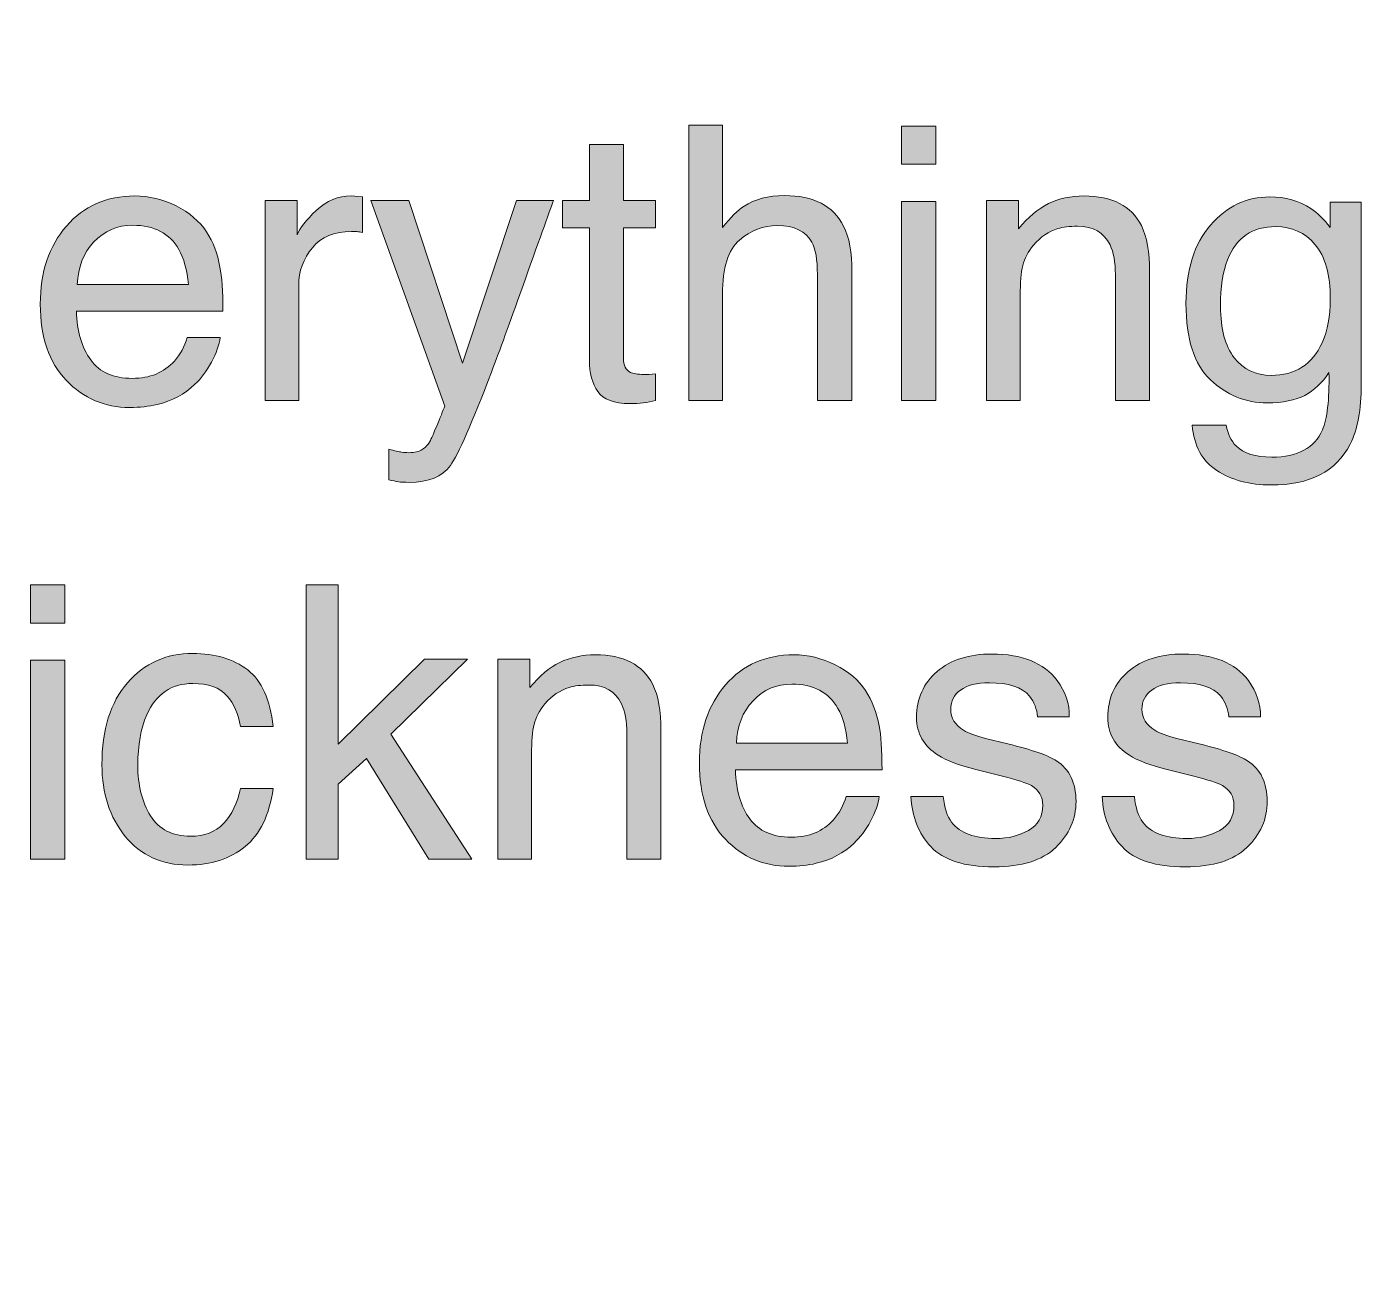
# Model space of a CAD drawing. Header units: millimetres. Extents: x 5.6 to 101.1, y 33.8 to 120.6.
# Drawn here: x 78.8 to 84.96, y 51.16 to 56.95 of the extents above; entities that cross this region are included whole.
import ezdxf

# ---------------------------------------------------------------- set-up
doc = ezdxf.new("R2010")
doc.units = ezdxf.units.MM
doc.layers.add('Hextension Extended', color=7, linetype='Continuous')
doc.layers.add('Text and Guidance', color=7, linetype='Continuous')

msp = doc.modelspace()

# ---------------------------------------------------------------- hatches: boundary and pattern name
at = {"layer": 'Text and Guidance', "true_color": 0x0000ff, "transparency": 33554687}
h = msp.add_hatch(color=5, dxfattribs=at)
edge = h.paths.add_edge_path(flags=0)
edge.add_spline(control_points=[(81.8557, 56.4968), (81.8557, 56.4968), (82.0107, 56.4968), (82.0107, 56.4968), (82.0107, 56.4968), (82.0107, 56.0248), (82.0107, 56.0248), (82.0475, 56.0714), (82.0805, 56.1041), (82.1098, 56.123), (82.1597, 56.1558), (82.222, 56.1721), (82.2967, 56.1721), (82.4304, 56.1721), (82.5212, 56.1253), (82.5688, 56.0317), (82.5947, 55.9806), (82.6076, 55.9097), (82.6076, 55.819), (82.6076, 55.819), (82.6076, 55.2273), (82.6076, 55.2273), (82.6076, 55.2273), (82.4482, 55.2273), (82.4482, 55.2273), (82.4482, 55.2273), (82.4482, 55.8087), (82.4482, 55.8087), (82.4482, 55.8764), (82.4396, 55.9261), (82.4224, 55.9577), (82.3943, 56.0082), (82.3414, 56.0335), (82.2639, 56.0335), (82.1996, 56.0335), (82.1413, 56.0114), (82.0891, 55.9671), (82.0368, 55.9229), (82.0107, 55.8394), (82.0107, 55.7165), (82.0107, 55.7165), (82.0107, 55.2273), (82.0107, 55.2273), (82.0107, 55.2273), (81.8557, 55.2273), (81.8557, 55.2273), (81.8557, 55.2273), (81.8557, 56.4968), (81.8557, 56.4968)], knot_values=[0, 0, 0, 0, 1, 1, 1, 2, 2, 2, 3, 3, 3, 4, 4, 4, 5, 5, 5, 6, 6, 6, 7, 7, 7, 8, 8, 8, 9, 9, 9, 10, 10, 10, 11, 11, 11, 12, 12, 12, 13, 13, 13, 14, 14, 14, 15, 15, 15, 16, 16, 16, 16], degree=3, periodic=1)
h = msp.add_hatch(color=5, dxfattribs=at)
h.paths.add_polyline_path([(82.8367, 56.4925), (82.9943, 56.4925), (82.9943, 56.3168), (82.8367, 56.3168)], flags=0)
h.paths.add_polyline_path([(82.8367, 56.1454), (82.9943, 56.1454), (82.9943, 55.2273), (82.8367, 55.2273)], flags=0)
h = msp.add_hatch(color=5, dxfattribs=at)
edge = h.paths.add_edge_path(flags=0)
edge.add_spline(control_points=[(81.3966, 56.4073), (81.3966, 56.4073), (81.5534, 56.4073), (81.5534, 56.4073), (81.5534, 56.4073), (81.5534, 56.1497), (81.5534, 56.1497), (81.5534, 56.1497), (81.7007, 56.1497), (81.7007, 56.1497), (81.7007, 56.1497), (81.7007, 56.0231), (81.7007, 56.0231), (81.7007, 56.0231), (81.5534, 56.0231), (81.5534, 56.0231), (81.5534, 56.0231), (81.5534, 55.4211), (81.5534, 55.4211), (81.5534, 55.3889), (81.5643, 55.3674), (81.5861, 55.3565), (81.5982, 55.3502), (81.6183, 55.347), (81.6464, 55.347), (81.6464, 55.347), (81.6705, 55.3475), (81.6705, 55.3475), (81.6705, 55.3475), (81.7007, 55.3496), (81.7007, 55.3496), (81.7007, 55.3496), (81.7007, 55.2273), (81.7007, 55.2273), (81.6829, 55.2221), (81.6643, 55.2184), (81.6451, 55.2161), (81.6259, 55.2138), (81.6051, 55.2127), (81.5827, 55.2127), (81.5103, 55.2127), (81.4612, 55.2312), (81.4354, 55.2682), (81.4095, 55.3053), (81.3966, 55.3533), (81.3966, 55.4125), (81.3966, 55.4125), (81.3966, 56.0231), (81.3966, 56.0231), (81.3966, 56.0231), (81.2717, 56.0231), (81.2717, 56.0231), (81.2717, 56.0231), (81.2717, 56.1497), (81.2717, 56.1497), (81.2717, 56.1497), (81.3966, 56.1497), (81.3966, 56.1497), (81.3966, 56.1497), (81.3966, 56.4073), (81.3966, 56.4073)], knot_values=[0, 0, 0, 0, 1, 1, 1, 2, 2, 2, 3, 3, 3, 4, 4, 4, 5, 5, 5, 6, 6, 6, 7, 7, 7, 8, 8, 8, 9, 9, 9, 10, 10, 10, 11, 11, 11, 12, 12, 12, 13, 13, 13, 14, 14, 14, 15, 15, 15, 16, 16, 16, 17, 17, 17, 18, 18, 18, 19, 19, 19, 20, 20, 20, 20], degree=3, periodic=1)
h = msp.add_hatch(color=5, dxfattribs=at)
edge = h.paths.add_edge_path(flags=0)
edge.add_spline(control_points=[(79.2994, 56.1704), (79.3649, 56.1704), (79.4283, 56.155), (79.4898, 56.1243), (79.5512, 56.0936), (79.598, 56.0538), (79.6302, 56.005), (79.6612, 55.9585), (79.6818, 55.9043), (79.6922, 55.8423), (79.7013, 55.7998), (79.7059, 55.732), (79.7059, 55.639), (79.7059, 55.639), (79.0298, 55.639), (79.0298, 55.639), (79.0327, 55.5454), (79.0548, 55.4703), (79.0962, 55.4138), (79.1375, 55.3572), (79.2015, 55.3289), (79.2882, 55.3289), (79.3692, 55.3289), (79.4338, 55.3556), (79.482, 55.409), (79.5096, 55.44), (79.5291, 55.4759), (79.5406, 55.5167), (79.5406, 55.5167), (79.693, 55.5167), (79.693, 55.5167), (79.689, 55.4828), (79.6757, 55.4451), (79.653, 55.4034), (79.6303, 55.3618), (79.6049, 55.3278), (79.5768, 55.3014), (79.5297, 55.2554), (79.4714, 55.2244), (79.4019, 55.2084), (79.3646, 55.1992), (79.3224, 55.1946), (79.2753, 55.1946), (79.1605, 55.1946), (79.0631, 55.2363), (78.9833, 55.3199), (78.9035, 55.4034), (78.8636, 55.5204), (78.8636, 55.6709), (78.8636, 55.819), (78.9038, 55.9393), (78.9842, 56.0317), (79.0646, 56.1242), (79.1697, 56.1704), (79.2994, 56.1704)], knot_values=[0, 0, 0, 0, 1, 1, 1, 2, 2, 2, 3, 3, 3, 4, 4, 4, 5, 5, 5, 6, 6, 6, 7, 7, 7, 8, 8, 8, 9, 9, 9, 10, 10, 10, 11, 11, 11, 12, 12, 12, 13, 13, 13, 14, 14, 14, 15, 15, 15, 16, 16, 16, 17, 17, 17, 18, 18, 18, 18], degree=3, periodic=1)
edge = h.paths.add_edge_path(flags=0)
edge.add_spline(control_points=[(79.5466, 55.7622), (79.5403, 55.8293), (79.5256, 55.883), (79.5027, 55.9232), (79.4602, 55.9979), (79.3893, 56.0352), (79.2899, 56.0352), (79.2187, 56.0352), (79.159, 56.0095), (79.1108, 55.9581), (79.0626, 55.9067), (79.037, 55.8414), (79.0341, 55.7622), (79.0341, 55.7622), (79.5466, 55.7622), (79.5466, 55.7622)], knot_values=[0, 0, 0, 0, 1, 1, 1, 2, 2, 2, 3, 3, 3, 4, 4, 4, 5, 5, 5, 5], degree=3, periodic=1)
h = msp.add_hatch(color=5, dxfattribs=at)
edge = h.paths.add_edge_path(flags=0)
edge.add_spline(control_points=[(79.9006, 56.1497), (79.9006, 56.1497), (80.0479, 56.1497), (80.0479, 56.1497), (80.0479, 56.1497), (80.0479, 55.9904), (80.0479, 55.9904), (80.0599, 56.0214), (80.0895, 56.0592), (80.1366, 56.1037), (80.1837, 56.1482), (80.2379, 56.1704), (80.2994, 56.1704), (80.2994, 56.1704), (80.314, 56.1695), (80.314, 56.1695), (80.314, 56.1695), (80.3493, 56.1661), (80.3493, 56.1661), (80.3493, 56.1661), (80.3493, 56.0025), (80.3493, 56.0025), (80.3401, 56.0042), (80.3317, 56.0053), (80.3239, 56.0059), (80.3239, 56.0059), (80.2985, 56.0068), (80.2985, 56.0068), (80.2204, 56.0068), (80.1604, 55.9816), (80.1185, 55.9314), (80.0766, 55.8812), (80.0556, 55.8233), (80.0556, 55.7579), (80.0556, 55.7579), (80.0556, 55.2273), (80.0556, 55.2273), (80.0556, 55.2273), (79.9006, 55.2273), (79.9006, 55.2273), (79.9006, 55.2273), (79.9006, 56.1497), (79.9006, 56.1497)], knot_values=[0, 0, 0, 0, 1, 1, 1, 2, 2, 2, 3, 3, 3, 4, 4, 4, 5, 5, 5, 6, 6, 6, 7, 7, 7, 8, 8, 8, 9, 9, 9, 10, 10, 10, 11, 11, 11, 12, 12, 12, 13, 13, 13, 14, 14, 14, 14], degree=3, periodic=1)
h = msp.add_hatch(color=5, dxfattribs=at)
edge = h.paths.add_edge_path(flags=0)
edge.add_spline(control_points=[(81.0599, 56.1497), (81.0599, 56.1497), (81.2313, 56.1497), (81.2313, 56.1497), (81.2094, 56.0906), (81.1609, 55.9557), (81.0857, 55.7449), (81.0294, 55.5865), (80.9824, 55.4573), (80.9445, 55.3574), (80.8549, 55.1219), (80.7917, 54.9784), (80.755, 54.9267), (80.7182, 54.875), (80.6551, 54.8492), (80.5655, 54.8492), (80.5437, 54.8492), (80.5269, 54.8501), (80.5151, 54.8518), (80.5033, 54.8535), (80.4888, 54.8567), (80.4716, 54.8613), (80.4716, 54.8613), (80.4716, 55.0025), (80.4716, 55.0025), (80.4986, 54.995), (80.5181, 54.9905), (80.5302, 54.9887), (80.5422, 54.987), (80.5529, 54.9861), (80.562, 54.9861), (80.5908, 54.9861), (80.6119, 54.9909), (80.6254, 55.0004), (80.6388, 55.0098), (80.6502, 55.0215), (80.6594, 55.0352), (80.6622, 55.0398), (80.6726, 55.0634), (80.6904, 55.1059), (80.7082, 55.1484), (80.7211, 55.1799), (80.7291, 55.2006), (80.7291, 55.2006), (80.3881, 56.1497), (80.3881, 56.1497), (80.3881, 56.1497), (80.5638, 56.1497), (80.5638, 56.1497), (80.5638, 56.1497), (80.811, 55.3987), (80.811, 55.3987), (80.811, 55.3987), (81.0599, 56.1497), (81.0599, 56.1497)], knot_values=[0, 0, 0, 0, 1, 1, 1, 2, 2, 2, 3, 3, 3, 4, 4, 4, 5, 5, 5, 6, 6, 6, 7, 7, 7, 8, 8, 8, 9, 9, 9, 10, 10, 10, 11, 11, 11, 12, 12, 12, 13, 13, 13, 14, 14, 14, 15, 15, 15, 16, 16, 16, 17, 17, 17, 18, 18, 18, 18], degree=3, periodic=1)
h = msp.add_hatch(color=5, dxfattribs=at)
edge = h.paths.add_edge_path(flags=0)
edge.add_spline(control_points=[(83.2286, 56.1497), (83.2286, 56.1497), (83.3758, 56.1497), (83.3758, 56.1497), (83.3758, 56.1497), (83.3758, 56.0188), (83.3758, 56.0188), (83.4195, 56.0728), (83.4657, 56.1115), (83.5145, 56.1351), (83.5633, 56.1586), (83.6176, 56.1704), (83.6773, 56.1704), (83.8082, 56.1704), (83.8966, 56.1248), (83.9426, 56.0335), (83.9678, 55.9835), (83.9804, 55.912), (83.9804, 55.819), (83.9804, 55.819), (83.9804, 55.2273), (83.9804, 55.2273), (83.9804, 55.2273), (83.8228, 55.2273), (83.8228, 55.2273), (83.8228, 55.2273), (83.8228, 55.8087), (83.8228, 55.8087), (83.8228, 55.8649), (83.8145, 55.9103), (83.7979, 55.9447), (83.7703, 56.0022), (83.7203, 56.0309), (83.648, 56.0309), (83.6112, 56.0309), (83.5811, 56.0271), (83.5576, 56.0197), (83.5151, 56.007), (83.4778, 55.9818), (83.4456, 55.9439), (83.4198, 55.9135), (83.403, 55.882), (83.3952, 55.8496), (83.3875, 55.8171), (83.3836, 55.7708), (83.3836, 55.7105), (83.3836, 55.7105), (83.3836, 55.2273), (83.3836, 55.2273), (83.3836, 55.2273), (83.2286, 55.2273), (83.2286, 55.2273), (83.2286, 55.2273), (83.2286, 56.1497), (83.2286, 56.1497)], knot_values=[0, 0, 0, 0, 1, 1, 1, 2, 2, 2, 3, 3, 3, 4, 4, 4, 5, 5, 5, 6, 6, 6, 7, 7, 7, 8, 8, 8, 9, 9, 9, 10, 10, 10, 11, 11, 11, 12, 12, 12, 13, 13, 13, 14, 14, 14, 15, 15, 15, 16, 16, 16, 17, 17, 17, 18, 18, 18, 18], degree=3, periodic=1)
h = msp.add_hatch(color=5, dxfattribs=at)
edge = h.paths.add_edge_path(flags=0)
edge.add_spline(control_points=[(84.5351, 56.1661), (84.6075, 56.1661), (84.6706, 56.1483), (84.7246, 56.1127), (84.7539, 56.0926), (84.7837, 56.0633), (84.8142, 56.0248), (84.8142, 56.0248), (84.8142, 56.1411), (84.8142, 56.1411), (84.8142, 56.1411), (84.9571, 56.1411), (84.9571, 56.1411), (84.9571, 56.1411), (84.9571, 55.3022), (84.9571, 55.3022), (84.9571, 55.1851), (84.9399, 55.0927), (84.9055, 55.0249), (84.8411, 54.8997), (84.7197, 54.8371), (84.5411, 54.8371), (84.4418, 54.8371), (84.3583, 54.8594), (84.2905, 54.9039), (84.2228, 54.9484), (84.1849, 55.018), (84.1768, 55.1128), (84.1768, 55.1128), (84.3344, 55.1128), (84.3344, 55.1128), (84.3419, 55.0714), (84.3568, 55.0395), (84.3792, 55.0172), (84.4142, 54.9827), (84.4694, 54.9655), (84.5446, 54.9655), (84.6634, 54.9655), (84.7412, 55.0074), (84.778, 55.0912), (84.7998, 55.1406), (84.8099, 55.2287), (84.8081, 55.3556), (84.7771, 55.3086), (84.7398, 55.2735), (84.6962, 55.2506), (84.6525, 55.2276), (84.5948, 55.2161), (84.5231, 55.2161), (84.4231, 55.2161), (84.3357, 55.2516), (84.2608, 55.3225), (84.1859, 55.3934), (84.1484, 55.5107), (84.1484, 55.6743), (84.1484, 55.8288), (84.1861, 55.9493), (84.2617, 56.036), (84.3372, 56.1227), (84.4283, 56.1661), (84.5351, 56.1661)], knot_values=[0, 0, 0, 0, 1, 1, 1, 2, 2, 2, 3, 3, 3, 4, 4, 4, 5, 5, 5, 6, 6, 6, 7, 7, 7, 8, 8, 8, 9, 9, 9, 10, 10, 10, 11, 11, 11, 12, 12, 12, 13, 13, 13, 14, 14, 14, 15, 15, 15, 16, 16, 16, 17, 17, 17, 18, 18, 18, 19, 19, 19, 20, 20, 20, 20], degree=3, periodic=1)
edge = h.paths.add_edge_path(flags=0)
edge.add_spline(control_points=[(84.8142, 55.6924), (84.8142, 55.8067), (84.7906, 55.8913), (84.7435, 55.9465), (84.6965, 56.0016), (84.6365, 56.0292), (84.5635, 56.0292), (84.4544, 56.0292), (84.3798, 55.978), (84.3396, 55.8758), (84.3184, 55.8213), (84.3077, 55.7498), (84.3077, 55.6614), (84.3077, 55.5575), (84.3288, 55.4784), (84.371, 55.4241), (84.4132, 55.3698), (84.4699, 55.3427), (84.5411, 55.3427), (84.6525, 55.3427), (84.7309, 55.393), (84.7763, 55.4934), (84.8015, 55.5503), (84.8142, 55.6166), (84.8142, 55.6924)], knot_values=[0, 0, 0, 0, 1, 1, 1, 2, 2, 2, 3, 3, 3, 4, 4, 4, 5, 5, 5, 6, 6, 6, 7, 7, 7, 8, 8, 8, 8], degree=3, periodic=1)
h = msp.add_hatch(color=5, dxfattribs=at)
h.paths.add_polyline_path([(78.8188, 54.3758), (78.9764, 54.3758), (78.9764, 54.2001), (78.8188, 54.2001)], flags=0)
h.paths.add_polyline_path([(78.8188, 54.0288), (78.9764, 54.0288), (78.9764, 53.1106), (78.8188, 53.1106)], flags=0)
msp.add_hatch(color=5, dxfattribs=at).paths.add_polyline_path([(80.0892, 54.3758), (80.2382, 54.3758), (80.2382, 53.6412), (80.6361, 54.0331), (80.8342, 54.0331), (80.4811, 53.6877), (80.854, 53.1106), (80.6559, 53.1106), (80.3683, 53.5757), (80.2382, 53.4569), (80.2382, 53.1106), (80.0892, 53.1106)], flags=0)
h = msp.add_hatch(color=5, dxfattribs=at)
edge = h.paths.add_edge_path(flags=0)
edge.add_spline(control_points=[(79.5664, 54.0598), (79.6703, 54.0598), (79.7549, 54.0345), (79.8201, 53.984), (79.8852, 53.9334), (79.9244, 53.8465), (79.9376, 53.723), (79.9376, 53.723), (79.7869, 53.723), (79.7869, 53.723), (79.7777, 53.7798), (79.7568, 53.8271), (79.724, 53.8647), (79.6913, 53.9023), (79.6388, 53.9211), (79.5664, 53.9211), (79.4677, 53.9211), (79.397, 53.8729), (79.3545, 53.7764), (79.327, 53.7138), (79.3132, 53.6366), (79.3132, 53.5447), (79.3132, 53.4523), (79.3327, 53.3745), (79.3718, 53.3113), (79.4108, 53.2482), (79.4723, 53.2166), (79.5561, 53.2166), (79.6204, 53.2166), (79.6713, 53.2362), (79.709, 53.2756), (79.7466, 53.3149), (79.7725, 53.3687), (79.7869, 53.4371), (79.7869, 53.4371), (79.9376, 53.4371), (79.9376, 53.4371), (79.9204, 53.3148), (79.8773, 53.2253), (79.8084, 53.1688), (79.7395, 53.1122), (79.6514, 53.0839), (79.544, 53.0839), (79.4234, 53.0839), (79.3273, 53.128), (79.2555, 53.2161), (79.1837, 53.3043), (79.1478, 53.4144), (79.1478, 53.5464), (79.1478, 53.7084), (79.1872, 53.8344), (79.2658, 53.9245), (79.3445, 54.0147), (79.4447, 54.0598), (79.5664, 54.0598)], knot_values=[0, 0, 0, 0, 1, 1, 1, 2, 2, 2, 3, 3, 3, 4, 4, 4, 5, 5, 5, 6, 6, 6, 7, 7, 7, 8, 8, 8, 9, 9, 9, 10, 10, 10, 11, 11, 11, 12, 12, 12, 13, 13, 13, 14, 14, 14, 15, 15, 15, 16, 16, 16, 17, 17, 17, 18, 18, 18, 18], degree=3, periodic=1)
h = msp.add_hatch(color=5, dxfattribs=at)
edge = h.paths.add_edge_path(flags=0)
edge.add_spline(control_points=[(80.9746, 54.0331), (80.9746, 54.0331), (81.1219, 54.0331), (81.1219, 54.0331), (81.1219, 54.0331), (81.1219, 53.9021), (81.1219, 53.9021), (81.1655, 53.9561), (81.2117, 53.9949), (81.2605, 54.0184), (81.3093, 54.042), (81.3636, 54.0537), (81.4233, 54.0537), (81.5542, 54.0537), (81.6427, 54.0081), (81.6886, 53.9168), (81.7139, 53.8668), (81.7265, 53.7953), (81.7265, 53.7023), (81.7265, 53.7023), (81.7265, 53.1106), (81.7265, 53.1106), (81.7265, 53.1106), (81.5689, 53.1106), (81.5689, 53.1106), (81.5689, 53.1106), (81.5689, 53.692), (81.5689, 53.692), (81.5689, 53.7483), (81.5606, 53.7936), (81.5439, 53.8281), (81.5163, 53.8855), (81.4664, 53.9142), (81.394, 53.9142), (81.3573, 53.9142), (81.3271, 53.9105), (81.3036, 53.903), (81.2611, 53.8904), (81.2238, 53.8651), (81.1916, 53.8272), (81.1658, 53.7968), (81.149, 53.7653), (81.1413, 53.7329), (81.1335, 53.7005), (81.1296, 53.6541), (81.1296, 53.5938), (81.1296, 53.5938), (81.1296, 53.1106), (81.1296, 53.1106), (81.1296, 53.1106), (80.9746, 53.1106), (80.9746, 53.1106), (80.9746, 53.1106), (80.9746, 54.0331), (80.9746, 54.0331)], knot_values=[0, 0, 0, 0, 1, 1, 1, 2, 2, 2, 3, 3, 3, 4, 4, 4, 5, 5, 5, 6, 6, 6, 7, 7, 7, 8, 8, 8, 9, 9, 9, 10, 10, 10, 11, 11, 11, 12, 12, 12, 13, 13, 13, 14, 14, 14, 15, 15, 15, 16, 16, 16, 17, 17, 17, 18, 18, 18, 18], degree=3, periodic=1)
h = msp.add_hatch(color=5, dxfattribs=at)
edge = h.paths.add_edge_path(flags=0)
edge.add_spline(control_points=[(82.3397, 54.0537), (82.4052, 54.0537), (82.4686, 54.0384), (82.5301, 54.0077), (82.5915, 53.9769), (82.6383, 53.9372), (82.6704, 53.8884), (82.7015, 53.8419), (82.7221, 53.7876), (82.7325, 53.7256), (82.7416, 53.6831), (82.7462, 53.6153), (82.7462, 53.5223), (82.7462, 53.5223), (82.0701, 53.5223), (82.0701, 53.5223), (82.073, 53.4287), (82.0951, 53.3537), (82.1365, 53.2971), (82.1778, 53.2405), (82.2418, 53.2123), (82.3285, 53.2123), (82.4095, 53.2123), (82.4741, 53.239), (82.5223, 53.2924), (82.5499, 53.3234), (82.5694, 53.3593), (82.5809, 53.4), (82.5809, 53.4), (82.7333, 53.4), (82.7333, 53.4), (82.7293, 53.3661), (82.716, 53.3284), (82.6933, 53.2868), (82.6706, 53.2451), (82.6452, 53.2111), (82.6171, 53.1847), (82.57, 53.1388), (82.5117, 53.1078), (82.4422, 53.0917), (82.4049, 53.0825), (82.3627, 53.0779), (82.3156, 53.0779), (82.2008, 53.0779), (82.1034, 53.1197), (82.0236, 53.2032), (81.9438, 53.2868), (81.9039, 53.4038), (81.9039, 53.5542), (81.9039, 53.7023), (81.9441, 53.8226), (82.0245, 53.9151), (82.1049, 54.0075), (82.21, 54.0537), (82.3397, 54.0537)], knot_values=[0, 0, 0, 0, 1, 1, 1, 2, 2, 2, 3, 3, 3, 4, 4, 4, 5, 5, 5, 6, 6, 6, 7, 7, 7, 8, 8, 8, 9, 9, 9, 10, 10, 10, 11, 11, 11, 12, 12, 12, 13, 13, 13, 14, 14, 14, 15, 15, 15, 16, 16, 16, 17, 17, 17, 18, 18, 18, 18], degree=3, periodic=1)
edge = h.paths.add_edge_path(flags=0)
edge.add_spline(control_points=[(82.5869, 53.6455), (82.5806, 53.7127), (82.5659, 53.7664), (82.543, 53.8065), (82.5005, 53.8812), (82.4296, 53.9185), (82.3302, 53.9185), (82.259, 53.9185), (82.1993, 53.8928), (82.1511, 53.8414), (82.1029, 53.79), (82.0773, 53.7247), (82.0744, 53.6455), (82.0744, 53.6455), (82.5869, 53.6455), (82.5869, 53.6455)], knot_values=[0, 0, 0, 0, 1, 1, 1, 2, 2, 2, 3, 3, 3, 4, 4, 4, 5, 5, 5, 5], degree=3, periodic=1)
h = msp.add_hatch(color=5, dxfattribs=at)
edge = h.paths.add_edge_path(flags=0)
edge.add_spline(control_points=[(83.0287, 53.4), (83.0333, 53.3483), (83.0463, 53.3087), (83.0675, 53.2812), (83.1065, 53.2312), (83.1743, 53.2062), (83.2708, 53.2062), (83.3282, 53.2062), (83.3787, 53.2187), (83.4223, 53.2437), (83.466, 53.2687), (83.4878, 53.3073), (83.4878, 53.3595), (83.4878, 53.3992), (83.4703, 53.4293), (83.4353, 53.45), (83.4129, 53.4626), (83.3687, 53.4773), (83.3026, 53.4939), (83.3026, 53.4939), (83.1795, 53.5249), (83.1795, 53.5249), (83.1008, 53.5444), (83.0428, 53.5663), (83.0055, 53.5904), (82.9389, 53.6323), (82.9056, 53.6903), (82.9056, 53.7643), (82.9056, 53.8516), (82.937, 53.9222), (82.9999, 53.9762), (83.0628, 54.0302), (83.1473, 54.0572), (83.2535, 54.0572), (83.3925, 54.0572), (83.4927, 54.0164), (83.5541, 53.9349), (83.5926, 53.8832), (83.6112, 53.8275), (83.6101, 53.7678), (83.6101, 53.7678), (83.4637, 53.7678), (83.4637, 53.7678), (83.4608, 53.8028), (83.4485, 53.8347), (83.4266, 53.8634), (83.391, 53.9042), (83.3293, 53.9245), (83.2415, 53.9245), (83.1829, 53.9245), (83.1386, 53.9133), (83.1084, 53.891), (83.0783, 53.8686), (83.0632, 53.839), (83.0632, 53.8022), (83.0632, 53.762), (83.083, 53.7299), (83.1226, 53.7058), (83.1456, 53.6914), (83.1795, 53.6788), (83.2242, 53.6679), (83.2242, 53.6679), (83.3267, 53.6429), (83.3267, 53.6429), (83.4381, 53.6159), (83.5128, 53.5898), (83.5507, 53.5645), (83.611, 53.5249), (83.6411, 53.4626), (83.6411, 53.3776), (83.6411, 53.2955), (83.61, 53.2246), (83.5477, 53.1649), (83.4854, 53.1052), (83.3905, 53.0753), (83.263, 53.0753), (83.1258, 53.0753), (83.0286, 53.1065), (82.9715, 53.1688), (82.9143, 53.2311), (82.8838, 53.3082), (82.8797, 53.4), (82.8797, 53.4), (83.0287, 53.4), (83.0287, 53.4)], knot_values=[0, 0, 0, 0, 1, 1, 1, 2, 2, 2, 3, 3, 3, 4, 4, 4, 5, 5, 5, 6, 6, 6, 7, 7, 7, 8, 8, 8, 9, 9, 9, 10, 10, 10, 11, 11, 11, 12, 12, 12, 13, 13, 13, 14, 14, 14, 15, 15, 15, 16, 16, 16, 17, 17, 17, 18, 18, 18, 19, 19, 19, 20, 20, 20, 21, 21, 21, 22, 22, 22, 23, 23, 23, 24, 24, 24, 25, 25, 25, 26, 26, 26, 27, 27, 27, 28, 28, 28, 28], degree=3, periodic=1)
h = msp.add_hatch(color=5, dxfattribs=at)
edge = h.paths.add_edge_path(flags=0)
edge.add_spline(control_points=[(83.9107, 53.4), (83.9153, 53.3483), (83.9282, 53.3087), (83.9494, 53.2812), (83.9885, 53.2312), (84.0562, 53.2062), (84.1527, 53.2062), (84.2101, 53.2062), (84.2606, 53.2187), (84.3043, 53.2437), (84.3479, 53.2687), (84.3697, 53.3073), (84.3697, 53.3595), (84.3697, 53.3992), (84.3522, 53.4293), (84.3172, 53.45), (84.2948, 53.4626), (84.2506, 53.4773), (84.1846, 53.4939), (84.1846, 53.4939), (84.0614, 53.5249), (84.0614, 53.5249), (83.9827, 53.5444), (83.9248, 53.5663), (83.8874, 53.5904), (83.8208, 53.6323), (83.7875, 53.6903), (83.7875, 53.7643), (83.7875, 53.8516), (83.819, 53.9222), (83.8818, 53.9762), (83.9447, 54.0302), (84.0293, 54.0572), (84.1355, 54.0572), (84.2744, 54.0572), (84.3746, 54.0164), (84.4361, 53.9349), (84.4745, 53.8832), (84.4932, 53.8275), (84.492, 53.7678), (84.492, 53.7678), (84.3456, 53.7678), (84.3456, 53.7678), (84.3428, 53.8028), (84.3304, 53.8347), (84.3086, 53.8634), (84.273, 53.9042), (84.2113, 53.9245), (84.1234, 53.9245), (84.0649, 53.9245), (84.0205, 53.9133), (83.9904, 53.891), (83.9602, 53.8686), (83.9451, 53.839), (83.9451, 53.8022), (83.9451, 53.762), (83.9649, 53.7299), (84.0046, 53.7058), (84.0275, 53.6914), (84.0614, 53.6788), (84.1062, 53.6679), (84.1062, 53.6679), (84.2087, 53.6429), (84.2087, 53.6429), (84.3201, 53.6159), (84.3947, 53.5898), (84.4326, 53.5645), (84.4929, 53.5249), (84.5231, 53.4626), (84.5231, 53.3776), (84.5231, 53.2955), (84.4919, 53.2246), (84.4296, 53.1649), (84.3673, 53.1052), (84.2724, 53.0753), (84.145, 53.0753), (84.0077, 53.0753), (83.9105, 53.1065), (83.8534, 53.1688), (83.7963, 53.2311), (83.7657, 53.3082), (83.7617, 53.4), (83.7617, 53.4), (83.9107, 53.4), (83.9107, 53.4)], knot_values=[0, 0, 0, 0, 1, 1, 1, 2, 2, 2, 3, 3, 3, 4, 4, 4, 5, 5, 5, 6, 6, 6, 7, 7, 7, 8, 8, 8, 9, 9, 9, 10, 10, 10, 11, 11, 11, 12, 12, 12, 13, 13, 13, 14, 14, 14, 15, 15, 15, 16, 16, 16, 17, 17, 17, 18, 18, 18, 19, 19, 19, 20, 20, 20, 21, 21, 21, 22, 22, 22, 23, 23, 23, 24, 24, 24, 25, 25, 25, 26, 26, 26, 27, 27, 27, 28, 28, 28, 28], degree=3, periodic=1)

# ---------------------------------------------------------------- linework, layer by layer
at = {"layer": 'Hextension Extended', "color": 153, "linetype": 'Continuous', "lineweight": 5, "true_color": 0x5994dc}
msp.add_open_spline([(5.6051, 120.5747), (5.6051, 120.5747), (5.6051, 92.7747), (5.6051, 92.7747), (5.6051, 92.7747), (25.0436, 51.0497), (25.0436, 51.0497), (25.0436, 51.0497), (33.7038, 36.0497), (33.7038, 36.0497), (33.8824, 35.7403), (34.2125, 35.5497), (34.5698, 35.5497), (34.5698, 35.5497), (36.9801, 35.5497), (36.9801, 35.5497), (37.1181, 35.5497), (37.2301, 35.6616), (37.2301, 35.7997), (37.2301, 35.7997), (37.2301, 40.0497), (37.2301, 40.0497), (37.2301, 40.4363), (37.5435, 40.7497), (37.9301, 40.7497), (38.3167, 40.7497), (38.6301, 40.4363), (38.6301, 40.0497), (38.6301, 40.0497), (38.6301, 33.9997), (38.6301, 33.9997), (38.6301, 33.8892), (38.7196, 33.7997), (38.8301, 33.7997), (38.8301, 33.7997), (47.6301, 33.7997), (47.6301, 33.7997), (47.7405, 33.7997), (47.8301, 33.8893), (47.8301, 33.9997), (47.8301, 33.9997), (47.8301, 40.0497), (47.8301, 40.0497), (47.8301, 40.4363), (48.1435, 40.7497), (48.5301, 40.7497), (48.9167, 40.7497), (49.2301, 40.4363), (49.2301, 40.0497), (49.2301, 40.0497), (49.2301, 35.7997), (49.2301, 35.7997), (49.2301, 35.6616), (49.342, 35.5497), (49.4801, 35.5497), (49.4801, 35.5497), (51.8903, 35.5497), (51.8903, 35.5497), (52.2476, 35.5497), (52.5777, 35.7403), (52.7564, 36.0497), (52.7564, 36.0497), (61.4166, 51.0497), (61.4166, 51.0497), (61.4166, 51.0497), (80.9301, 92.7997), (80.9301, 92.7997), (80.9301, 92.7997), (80.9301, 120.5997), (80.9301, 120.5997), (80.9301, 120.5997), (5.6051, 120.5747), (5.6051, 120.5747)], degree=3, knots=[0, 0, 0, 0, 1, 1, 1, 2, 2, 2, 3, 3, 3, 4, 4, 4, 5, 5, 5, 6, 6, 6, 7, 7, 7, 8, 8, 8, 9, 9, 9, 10, 10, 10, 11, 11, 11, 12, 12, 12, 13, 13, 13, 14, 14, 14, 15, 15, 15, 16, 16, 16, 17, 17, 17, 18, 18, 18, 19, 19, 19, 20, 20, 20, 21, 21, 21, 22, 22, 22, 23, 23, 23, 24, 24, 24, 24], dxfattribs=at)
at = {"layer": 'Text and Guidance', "color": 5, "linetype": 'Continuous', "lineweight": 0, "true_color": 0x0000ff}
for points in [[(82.8367, 56.4925), (82.9943, 56.4925), (82.9943, 56.3168), (82.8367, 56.3168), (82.8367, 56.4925)], [(82.8367, 56.1454), (82.9943, 56.1454), (82.9943, 55.2273), (82.8367, 55.2273), (82.8367, 56.1454)], [(78.8188, 54.3758), (78.9764, 54.3758), (78.9764, 54.2001), (78.8188, 54.2001), (78.8188, 54.3758)], [(80.0892, 54.3758), (80.2382, 54.3758), (80.2382, 53.6412), (80.6361, 54.0331), (80.8342, 54.0331), (80.4811, 53.6877), (80.854, 53.1106), (80.6559, 53.1106), (80.3683, 53.5757), (80.2382, 53.4569), (80.2382, 53.1106), (80.0892, 53.1106), (80.0892, 54.3758)], [(78.8188, 54.0288), (78.9764, 54.0288), (78.9764, 53.1106), (78.8188, 53.1106), (78.8188, 54.0288)]]:
    msp.add_lwpolyline(points, close=True, dxfattribs=at)
for points, knots in [([(81.8557, 56.4968), (81.8557, 56.4968), (82.0107, 56.4968), (82.0107, 56.4968), (82.0107, 56.4968), (82.0107, 56.0248), (82.0107, 56.0248), (82.0475, 56.0714), (82.0805, 56.1041), (82.1098, 56.123), (82.1597, 56.1558), (82.222, 56.1721), (82.2967, 56.1721), (82.4304, 56.1721), (82.5212, 56.1253), (82.5688, 56.0317), (82.5947, 55.9806), (82.6076, 55.9097), (82.6076, 55.819), (82.6076, 55.819), (82.6076, 55.2273), (82.6076, 55.2273), (82.6076, 55.2273), (82.4482, 55.2273), (82.4482, 55.2273), (82.4482, 55.2273), (82.4482, 55.8087), (82.4482, 55.8087), (82.4482, 55.8764), (82.4396, 55.9261), (82.4224, 55.9577), (82.3943, 56.0082), (82.3414, 56.0335), (82.2639, 56.0335), (82.1996, 56.0335), (82.1413, 56.0114), (82.0891, 55.9671), (82.0368, 55.9229), (82.0107, 55.8394), (82.0107, 55.7165), (82.0107, 55.7165), (82.0107, 55.2273), (82.0107, 55.2273), (82.0107, 55.2273), (81.8557, 55.2273), (81.8557, 55.2273), (81.8557, 55.2273), (81.8557, 56.4968), (81.8557, 56.4968)], [0, 0, 0, 0, 1, 1, 1, 2, 2, 2, 3, 3, 3, 4, 4, 4, 5, 5, 5, 6, 6, 6, 7, 7, 7, 8, 8, 8, 9, 9, 9, 10, 10, 10, 11, 11, 11, 12, 12, 12, 13, 13, 13, 14, 14, 14, 15, 15, 15, 16, 16, 16, 16]), ([(81.3966, 56.4073), (81.3966, 56.4073), (81.5534, 56.4073), (81.5534, 56.4073), (81.5534, 56.4073), (81.5534, 56.1497), (81.5534, 56.1497), (81.5534, 56.1497), (81.7007, 56.1497), (81.7007, 56.1497), (81.7007, 56.1497), (81.7007, 56.0231), (81.7007, 56.0231), (81.7007, 56.0231), (81.5534, 56.0231), (81.5534, 56.0231), (81.5534, 56.0231), (81.5534, 55.4211), (81.5534, 55.4211), (81.5534, 55.3889), (81.5643, 55.3674), (81.5861, 55.3565), (81.5982, 55.3502), (81.6183, 55.347), (81.6464, 55.347), (81.6464, 55.347), (81.6705, 55.3475), (81.6705, 55.3475), (81.6705, 55.3475), (81.7007, 55.3496), (81.7007, 55.3496), (81.7007, 55.3496), (81.7007, 55.2273), (81.7007, 55.2273), (81.6829, 55.2221), (81.6643, 55.2184), (81.6451, 55.2161), (81.6259, 55.2138), (81.6051, 55.2127), (81.5827, 55.2127), (81.5103, 55.2127), (81.4612, 55.2312), (81.4354, 55.2682), (81.4095, 55.3053), (81.3966, 55.3533), (81.3966, 55.4125), (81.3966, 55.4125), (81.3966, 56.0231), (81.3966, 56.0231), (81.3966, 56.0231), (81.2717, 56.0231), (81.2717, 56.0231), (81.2717, 56.0231), (81.2717, 56.1497), (81.2717, 56.1497), (81.2717, 56.1497), (81.3966, 56.1497), (81.3966, 56.1497), (81.3966, 56.1497), (81.3966, 56.4073), (81.3966, 56.4073)], [0, 0, 0, 0, 1, 1, 1, 2, 2, 2, 3, 3, 3, 4, 4, 4, 5, 5, 5, 6, 6, 6, 7, 7, 7, 8, 8, 8, 9, 9, 9, 10, 10, 10, 11, 11, 11, 12, 12, 12, 13, 13, 13, 14, 14, 14, 15, 15, 15, 16, 16, 16, 17, 17, 17, 18, 18, 18, 19, 19, 19, 20, 20, 20, 20]), ([(79.2994, 56.1704), (79.3649, 56.1704), (79.4283, 56.155), (79.4898, 56.1243), (79.5512, 56.0936), (79.598, 56.0538), (79.6302, 56.005), (79.6612, 55.9585), (79.6818, 55.9043), (79.6922, 55.8423), (79.7013, 55.7998), (79.7059, 55.732), (79.7059, 55.639), (79.7059, 55.639), (79.0298, 55.639), (79.0298, 55.639), (79.0327, 55.5454), (79.0548, 55.4703), (79.0962, 55.4138), (79.1375, 55.3572), (79.2015, 55.3289), (79.2882, 55.3289), (79.3692, 55.3289), (79.4338, 55.3556), (79.482, 55.409), (79.5096, 55.44), (79.5291, 55.4759), (79.5406, 55.5167), (79.5406, 55.5167), (79.693, 55.5167), (79.693, 55.5167), (79.689, 55.4828), (79.6757, 55.4451), (79.653, 55.4034), (79.6303, 55.3618), (79.6049, 55.3278), (79.5768, 55.3014), (79.5297, 55.2554), (79.4714, 55.2244), (79.4019, 55.2084), (79.3646, 55.1992), (79.3224, 55.1946), (79.2753, 55.1946), (79.1605, 55.1946), (79.0631, 55.2363), (78.9833, 55.3199), (78.9035, 55.4034), (78.8636, 55.5204), (78.8636, 55.6709), (78.8636, 55.819), (78.9038, 55.9393), (78.9842, 56.0317), (79.0646, 56.1242), (79.1697, 56.1704), (79.2994, 56.1704)], [0, 0, 0, 0, 1, 1, 1, 2, 2, 2, 3, 3, 3, 4, 4, 4, 5, 5, 5, 6, 6, 6, 7, 7, 7, 8, 8, 8, 9, 9, 9, 10, 10, 10, 11, 11, 11, 12, 12, 12, 13, 13, 13, 14, 14, 14, 15, 15, 15, 16, 16, 16, 17, 17, 17, 18, 18, 18, 18]), ([(79.9006, 56.1497), (79.9006, 56.1497), (80.0479, 56.1497), (80.0479, 56.1497), (80.0479, 56.1497), (80.0479, 55.9904), (80.0479, 55.9904), (80.0599, 56.0214), (80.0895, 56.0592), (80.1366, 56.1037), (80.1837, 56.1482), (80.2379, 56.1704), (80.2994, 56.1704), (80.2994, 56.1704), (80.314, 56.1695), (80.314, 56.1695), (80.314, 56.1695), (80.3493, 56.1661), (80.3493, 56.1661), (80.3493, 56.1661), (80.3493, 56.0025), (80.3493, 56.0025), (80.3401, 56.0042), (80.3317, 56.0053), (80.3239, 56.0059), (80.3239, 56.0059), (80.2985, 56.0068), (80.2985, 56.0068), (80.2204, 56.0068), (80.1604, 55.9816), (80.1185, 55.9314), (80.0766, 55.8812), (80.0556, 55.8233), (80.0556, 55.7579), (80.0556, 55.7579), (80.0556, 55.2273), (80.0556, 55.2273), (80.0556, 55.2273), (79.9006, 55.2273), (79.9006, 55.2273), (79.9006, 55.2273), (79.9006, 56.1497), (79.9006, 56.1497)], [0, 0, 0, 0, 1, 1, 1, 2, 2, 2, 3, 3, 3, 4, 4, 4, 5, 5, 5, 6, 6, 6, 7, 7, 7, 8, 8, 8, 9, 9, 9, 10, 10, 10, 11, 11, 11, 12, 12, 12, 13, 13, 13, 14, 14, 14, 14]), ([(81.0599, 56.1497), (81.0599, 56.1497), (81.2313, 56.1497), (81.2313, 56.1497), (81.2094, 56.0906), (81.1609, 55.9557), (81.0857, 55.7449), (81.0294, 55.5865), (80.9824, 55.4573), (80.9445, 55.3574), (80.8549, 55.1219), (80.7917, 54.9784), (80.755, 54.9267), (80.7182, 54.875), (80.6551, 54.8492), (80.5655, 54.8492), (80.5437, 54.8492), (80.5269, 54.8501), (80.5151, 54.8518), (80.5033, 54.8535), (80.4888, 54.8567), (80.4716, 54.8613), (80.4716, 54.8613), (80.4716, 55.0025), (80.4716, 55.0025), (80.4986, 54.995), (80.5181, 54.9905), (80.5302, 54.9887), (80.5422, 54.987), (80.5529, 54.9861), (80.562, 54.9861), (80.5908, 54.9861), (80.6119, 54.9909), (80.6254, 55.0004), (80.6388, 55.0098), (80.6502, 55.0215), (80.6594, 55.0352), (80.6622, 55.0398), (80.6726, 55.0634), (80.6904, 55.1059), (80.7082, 55.1484), (80.7211, 55.1799), (80.7291, 55.2006), (80.7291, 55.2006), (80.3881, 56.1497), (80.3881, 56.1497), (80.3881, 56.1497), (80.5638, 56.1497), (80.5638, 56.1497), (80.5638, 56.1497), (80.811, 55.3987), (80.811, 55.3987), (80.811, 55.3987), (81.0599, 56.1497), (81.0599, 56.1497)], [0, 0, 0, 0, 1, 1, 1, 2, 2, 2, 3, 3, 3, 4, 4, 4, 5, 5, 5, 6, 6, 6, 7, 7, 7, 8, 8, 8, 9, 9, 9, 10, 10, 10, 11, 11, 11, 12, 12, 12, 13, 13, 13, 14, 14, 14, 15, 15, 15, 16, 16, 16, 17, 17, 17, 18, 18, 18, 18]), ([(83.2286, 56.1497), (83.2286, 56.1497), (83.3758, 56.1497), (83.3758, 56.1497), (83.3758, 56.1497), (83.3758, 56.0188), (83.3758, 56.0188), (83.4195, 56.0728), (83.4657, 56.1115), (83.5145, 56.1351), (83.5633, 56.1586), (83.6176, 56.1704), (83.6773, 56.1704), (83.8082, 56.1704), (83.8966, 56.1248), (83.9426, 56.0335), (83.9678, 55.9835), (83.9804, 55.912), (83.9804, 55.819), (83.9804, 55.819), (83.9804, 55.2273), (83.9804, 55.2273), (83.9804, 55.2273), (83.8228, 55.2273), (83.8228, 55.2273), (83.8228, 55.2273), (83.8228, 55.8087), (83.8228, 55.8087), (83.8228, 55.8649), (83.8145, 55.9103), (83.7979, 55.9447), (83.7703, 56.0022), (83.7203, 56.0309), (83.648, 56.0309), (83.6112, 56.0309), (83.5811, 56.0271), (83.5576, 56.0197), (83.5151, 56.007), (83.4778, 55.9818), (83.4456, 55.9439), (83.4198, 55.9135), (83.403, 55.882), (83.3952, 55.8496), (83.3875, 55.8171), (83.3836, 55.7708), (83.3836, 55.7105), (83.3836, 55.7105), (83.3836, 55.2273), (83.3836, 55.2273), (83.3836, 55.2273), (83.2286, 55.2273), (83.2286, 55.2273), (83.2286, 55.2273), (83.2286, 56.1497), (83.2286, 56.1497)], [0, 0, 0, 0, 1, 1, 1, 2, 2, 2, 3, 3, 3, 4, 4, 4, 5, 5, 5, 6, 6, 6, 7, 7, 7, 8, 8, 8, 9, 9, 9, 10, 10, 10, 11, 11, 11, 12, 12, 12, 13, 13, 13, 14, 14, 14, 15, 15, 15, 16, 16, 16, 17, 17, 17, 18, 18, 18, 18]), ([(84.5351, 56.1661), (84.6075, 56.1661), (84.6706, 56.1483), (84.7246, 56.1127), (84.7539, 56.0926), (84.7837, 56.0633), (84.8142, 56.0248), (84.8142, 56.0248), (84.8142, 56.1411), (84.8142, 56.1411), (84.8142, 56.1411), (84.9571, 56.1411), (84.9571, 56.1411), (84.9571, 56.1411), (84.9571, 55.3022), (84.9571, 55.3022), (84.9571, 55.1851), (84.9399, 55.0927), (84.9055, 55.0249), (84.8411, 54.8997), (84.7197, 54.8371), (84.5411, 54.8371), (84.4418, 54.8371), (84.3583, 54.8594), (84.2905, 54.9039), (84.2228, 54.9484), (84.1849, 55.018), (84.1768, 55.1128), (84.1768, 55.1128), (84.3344, 55.1128), (84.3344, 55.1128), (84.3419, 55.0714), (84.3568, 55.0395), (84.3792, 55.0172), (84.4142, 54.9827), (84.4694, 54.9655), (84.5446, 54.9655), (84.6634, 54.9655), (84.7412, 55.0074), (84.778, 55.0912), (84.7998, 55.1406), (84.8099, 55.2287), (84.8081, 55.3556), (84.7771, 55.3086), (84.7398, 55.2735), (84.6962, 55.2506), (84.6525, 55.2276), (84.5948, 55.2161), (84.5231, 55.2161), (84.4231, 55.2161), (84.3357, 55.2516), (84.2608, 55.3225), (84.1859, 55.3934), (84.1484, 55.5107), (84.1484, 55.6743), (84.1484, 55.8288), (84.1861, 55.9493), (84.2617, 56.036), (84.3372, 56.1227), (84.4283, 56.1661), (84.5351, 56.1661)], [0, 0, 0, 0, 1, 1, 1, 2, 2, 2, 3, 3, 3, 4, 4, 4, 5, 5, 5, 6, 6, 6, 7, 7, 7, 8, 8, 8, 9, 9, 9, 10, 10, 10, 11, 11, 11, 12, 12, 12, 13, 13, 13, 14, 14, 14, 15, 15, 15, 16, 16, 16, 17, 17, 17, 18, 18, 18, 19, 19, 19, 20, 20, 20, 20]), ([(79.5466, 55.7622), (79.5403, 55.8293), (79.5256, 55.883), (79.5027, 55.9232), (79.4602, 55.9979), (79.3893, 56.0352), (79.2899, 56.0352), (79.2187, 56.0352), (79.159, 56.0095), (79.1108, 55.9581), (79.0626, 55.9067), (79.037, 55.8414), (79.0341, 55.7622), (79.0341, 55.7622), (79.5466, 55.7622), (79.5466, 55.7622)], [0, 0, 0, 0, 1, 1, 1, 2, 2, 2, 3, 3, 3, 4, 4, 4, 5, 5, 5, 5]), ([(84.8142, 55.6924), (84.8142, 55.8067), (84.7906, 55.8913), (84.7435, 55.9465), (84.6965, 56.0016), (84.6365, 56.0292), (84.5635, 56.0292), (84.4544, 56.0292), (84.3798, 55.978), (84.3396, 55.8758), (84.3184, 55.8213), (84.3077, 55.7498), (84.3077, 55.6614), (84.3077, 55.5575), (84.3288, 55.4784), (84.371, 55.4241), (84.4132, 55.3698), (84.4699, 55.3427), (84.5411, 55.3427), (84.6525, 55.3427), (84.7309, 55.393), (84.7763, 55.4934), (84.8015, 55.5503), (84.8142, 55.6166), (84.8142, 55.6924)], [0, 0, 0, 0, 1, 1, 1, 2, 2, 2, 3, 3, 3, 4, 4, 4, 5, 5, 5, 6, 6, 6, 7, 7, 7, 8, 8, 8, 8]), ([(79.5664, 54.0598), (79.6703, 54.0598), (79.7549, 54.0345), (79.8201, 53.984), (79.8852, 53.9334), (79.9244, 53.8465), (79.9376, 53.723), (79.9376, 53.723), (79.7869, 53.723), (79.7869, 53.723), (79.7777, 53.7798), (79.7568, 53.8271), (79.724, 53.8647), (79.6913, 53.9023), (79.6388, 53.9211), (79.5664, 53.9211), (79.4677, 53.9211), (79.397, 53.8729), (79.3545, 53.7764), (79.327, 53.7138), (79.3132, 53.6366), (79.3132, 53.5447), (79.3132, 53.4523), (79.3327, 53.3745), (79.3718, 53.3113), (79.4108, 53.2482), (79.4723, 53.2166), (79.5561, 53.2166), (79.6204, 53.2166), (79.6713, 53.2362), (79.709, 53.2756), (79.7466, 53.3149), (79.7725, 53.3687), (79.7869, 53.4371), (79.7869, 53.4371), (79.9376, 53.4371), (79.9376, 53.4371), (79.9204, 53.3148), (79.8773, 53.2253), (79.8084, 53.1688), (79.7395, 53.1122), (79.6514, 53.0839), (79.544, 53.0839), (79.4234, 53.0839), (79.3273, 53.128), (79.2555, 53.2161), (79.1837, 53.3043), (79.1478, 53.4144), (79.1478, 53.5464), (79.1478, 53.7084), (79.1872, 53.8344), (79.2658, 53.9245), (79.3445, 54.0147), (79.4447, 54.0598), (79.5664, 54.0598)], [0, 0, 0, 0, 1, 1, 1, 2, 2, 2, 3, 3, 3, 4, 4, 4, 5, 5, 5, 6, 6, 6, 7, 7, 7, 8, 8, 8, 9, 9, 9, 10, 10, 10, 11, 11, 11, 12, 12, 12, 13, 13, 13, 14, 14, 14, 15, 15, 15, 16, 16, 16, 17, 17, 17, 18, 18, 18, 18]), ([(80.9746, 54.0331), (80.9746, 54.0331), (81.1219, 54.0331), (81.1219, 54.0331), (81.1219, 54.0331), (81.1219, 53.9021), (81.1219, 53.9021), (81.1655, 53.9561), (81.2117, 53.9949), (81.2605, 54.0184), (81.3093, 54.042), (81.3636, 54.0537), (81.4233, 54.0537), (81.5542, 54.0537), (81.6427, 54.0081), (81.6886, 53.9168), (81.7139, 53.8668), (81.7265, 53.7953), (81.7265, 53.7023), (81.7265, 53.7023), (81.7265, 53.1106), (81.7265, 53.1106), (81.7265, 53.1106), (81.5689, 53.1106), (81.5689, 53.1106), (81.5689, 53.1106), (81.5689, 53.692), (81.5689, 53.692), (81.5689, 53.7483), (81.5606, 53.7936), (81.5439, 53.8281), (81.5163, 53.8855), (81.4664, 53.9142), (81.394, 53.9142), (81.3573, 53.9142), (81.3271, 53.9105), (81.3036, 53.903), (81.2611, 53.8904), (81.2238, 53.8651), (81.1916, 53.8272), (81.1658, 53.7968), (81.149, 53.7653), (81.1413, 53.7329), (81.1335, 53.7005), (81.1296, 53.6541), (81.1296, 53.5938), (81.1296, 53.5938), (81.1296, 53.1106), (81.1296, 53.1106), (81.1296, 53.1106), (80.9746, 53.1106), (80.9746, 53.1106), (80.9746, 53.1106), (80.9746, 54.0331), (80.9746, 54.0331)], [0, 0, 0, 0, 1, 1, 1, 2, 2, 2, 3, 3, 3, 4, 4, 4, 5, 5, 5, 6, 6, 6, 7, 7, 7, 8, 8, 8, 9, 9, 9, 10, 10, 10, 11, 11, 11, 12, 12, 12, 13, 13, 13, 14, 14, 14, 15, 15, 15, 16, 16, 16, 17, 17, 17, 18, 18, 18, 18]), ([(82.3397, 54.0537), (82.4052, 54.0537), (82.4686, 54.0384), (82.5301, 54.0077), (82.5915, 53.9769), (82.6383, 53.9372), (82.6704, 53.8884), (82.7015, 53.8419), (82.7221, 53.7876), (82.7325, 53.7256), (82.7416, 53.6831), (82.7462, 53.6153), (82.7462, 53.5223), (82.7462, 53.5223), (82.0701, 53.5223), (82.0701, 53.5223), (82.073, 53.4287), (82.0951, 53.3537), (82.1365, 53.2971), (82.1778, 53.2405), (82.2418, 53.2123), (82.3285, 53.2123), (82.4095, 53.2123), (82.4741, 53.239), (82.5223, 53.2924), (82.5499, 53.3234), (82.5694, 53.3593), (82.5809, 53.4), (82.5809, 53.4), (82.7333, 53.4), (82.7333, 53.4), (82.7293, 53.3661), (82.716, 53.3284), (82.6933, 53.2868), (82.6706, 53.2451), (82.6452, 53.2111), (82.6171, 53.1847), (82.57, 53.1388), (82.5117, 53.1078), (82.4422, 53.0917), (82.4049, 53.0825), (82.3627, 53.0779), (82.3156, 53.0779), (82.2008, 53.0779), (82.1034, 53.1197), (82.0236, 53.2032), (81.9438, 53.2868), (81.9039, 53.4038), (81.9039, 53.5542), (81.9039, 53.7023), (81.9441, 53.8226), (82.0245, 53.9151), (82.1049, 54.0075), (82.21, 54.0537), (82.3397, 54.0537)], [0, 0, 0, 0, 1, 1, 1, 2, 2, 2, 3, 3, 3, 4, 4, 4, 5, 5, 5, 6, 6, 6, 7, 7, 7, 8, 8, 8, 9, 9, 9, 10, 10, 10, 11, 11, 11, 12, 12, 12, 13, 13, 13, 14, 14, 14, 15, 15, 15, 16, 16, 16, 17, 17, 17, 18, 18, 18, 18]), ([(83.0287, 53.4), (83.0333, 53.3483), (83.0463, 53.3087), (83.0675, 53.2812), (83.1065, 53.2312), (83.1743, 53.2062), (83.2708, 53.2062), (83.3282, 53.2062), (83.3787, 53.2187), (83.4223, 53.2437), (83.466, 53.2687), (83.4878, 53.3073), (83.4878, 53.3595), (83.4878, 53.3992), (83.4703, 53.4293), (83.4353, 53.45), (83.4129, 53.4626), (83.3687, 53.4773), (83.3026, 53.4939), (83.3026, 53.4939), (83.1795, 53.5249), (83.1795, 53.5249), (83.1008, 53.5444), (83.0428, 53.5663), (83.0055, 53.5904), (82.9389, 53.6323), (82.9056, 53.6903), (82.9056, 53.7643), (82.9056, 53.8516), (82.937, 53.9222), (82.9999, 53.9762), (83.0628, 54.0302), (83.1473, 54.0572), (83.2535, 54.0572), (83.3925, 54.0572), (83.4927, 54.0164), (83.5541, 53.9349), (83.5926, 53.8832), (83.6112, 53.8275), (83.6101, 53.7678), (83.6101, 53.7678), (83.4637, 53.7678), (83.4637, 53.7678), (83.4608, 53.8028), (83.4485, 53.8347), (83.4266, 53.8634), (83.391, 53.9042), (83.3293, 53.9245), (83.2415, 53.9245), (83.1829, 53.9245), (83.1386, 53.9133), (83.1084, 53.891), (83.0783, 53.8686), (83.0632, 53.839), (83.0632, 53.8022), (83.0632, 53.762), (83.083, 53.7299), (83.1226, 53.7058), (83.1456, 53.6914), (83.1795, 53.6788), (83.2242, 53.6679), (83.2242, 53.6679), (83.3267, 53.6429), (83.3267, 53.6429), (83.4381, 53.6159), (83.5128, 53.5898), (83.5507, 53.5645), (83.611, 53.5249), (83.6411, 53.4626), (83.6411, 53.3776), (83.6411, 53.2955), (83.61, 53.2246), (83.5477, 53.1649), (83.4854, 53.1052), (83.3905, 53.0753), (83.263, 53.0753), (83.1258, 53.0753), (83.0286, 53.1065), (82.9715, 53.1688), (82.9143, 53.2311), (82.8838, 53.3082), (82.8797, 53.4), (82.8797, 53.4), (83.0287, 53.4), (83.0287, 53.4)], [0, 0, 0, 0, 1, 1, 1, 2, 2, 2, 3, 3, 3, 4, 4, 4, 5, 5, 5, 6, 6, 6, 7, 7, 7, 8, 8, 8, 9, 9, 9, 10, 10, 10, 11, 11, 11, 12, 12, 12, 13, 13, 13, 14, 14, 14, 15, 15, 15, 16, 16, 16, 17, 17, 17, 18, 18, 18, 19, 19, 19, 20, 20, 20, 21, 21, 21, 22, 22, 22, 23, 23, 23, 24, 24, 24, 25, 25, 25, 26, 26, 26, 27, 27, 27, 28, 28, 28, 28]), ([(83.9107, 53.4), (83.9153, 53.3483), (83.9282, 53.3087), (83.9494, 53.2812), (83.9885, 53.2312), (84.0562, 53.2062), (84.1527, 53.2062), (84.2101, 53.2062), (84.2606, 53.2187), (84.3043, 53.2437), (84.3479, 53.2687), (84.3697, 53.3073), (84.3697, 53.3595), (84.3697, 53.3992), (84.3522, 53.4293), (84.3172, 53.45), (84.2948, 53.4626), (84.2506, 53.4773), (84.1846, 53.4939), (84.1846, 53.4939), (84.0614, 53.5249), (84.0614, 53.5249), (83.9827, 53.5444), (83.9248, 53.5663), (83.8874, 53.5904), (83.8208, 53.6323), (83.7875, 53.6903), (83.7875, 53.7643), (83.7875, 53.8516), (83.819, 53.9222), (83.8818, 53.9762), (83.9447, 54.0302), (84.0293, 54.0572), (84.1355, 54.0572), (84.2744, 54.0572), (84.3746, 54.0164), (84.4361, 53.9349), (84.4745, 53.8832), (84.4932, 53.8275), (84.492, 53.7678), (84.492, 53.7678), (84.3456, 53.7678), (84.3456, 53.7678), (84.3428, 53.8028), (84.3304, 53.8347), (84.3086, 53.8634), (84.273, 53.9042), (84.2113, 53.9245), (84.1234, 53.9245), (84.0649, 53.9245), (84.0205, 53.9133), (83.9904, 53.891), (83.9602, 53.8686), (83.9451, 53.839), (83.9451, 53.8022), (83.9451, 53.762), (83.9649, 53.7299), (84.0046, 53.7058), (84.0275, 53.6914), (84.0614, 53.6788), (84.1062, 53.6679), (84.1062, 53.6679), (84.2087, 53.6429), (84.2087, 53.6429), (84.3201, 53.6159), (84.3947, 53.5898), (84.4326, 53.5645), (84.4929, 53.5249), (84.5231, 53.4626), (84.5231, 53.3776), (84.5231, 53.2955), (84.4919, 53.2246), (84.4296, 53.1649), (84.3673, 53.1052), (84.2724, 53.0753), (84.145, 53.0753), (84.0077, 53.0753), (83.9105, 53.1065), (83.8534, 53.1688), (83.7963, 53.2311), (83.7657, 53.3082), (83.7617, 53.4), (83.7617, 53.4), (83.9107, 53.4), (83.9107, 53.4)], [0, 0, 0, 0, 1, 1, 1, 2, 2, 2, 3, 3, 3, 4, 4, 4, 5, 5, 5, 6, 6, 6, 7, 7, 7, 8, 8, 8, 9, 9, 9, 10, 10, 10, 11, 11, 11, 12, 12, 12, 13, 13, 13, 14, 14, 14, 15, 15, 15, 16, 16, 16, 17, 17, 17, 18, 18, 18, 19, 19, 19, 20, 20, 20, 21, 21, 21, 22, 22, 22, 23, 23, 23, 24, 24, 24, 25, 25, 25, 26, 26, 26, 27, 27, 27, 28, 28, 28, 28]), ([(82.5869, 53.6455), (82.5806, 53.7127), (82.5659, 53.7664), (82.543, 53.8065), (82.5005, 53.8812), (82.4296, 53.9185), (82.3302, 53.9185), (82.259, 53.9185), (82.1993, 53.8928), (82.1511, 53.8414), (82.1029, 53.79), (82.0773, 53.7247), (82.0744, 53.6455), (82.0744, 53.6455), (82.5869, 53.6455), (82.5869, 53.6455)], [0, 0, 0, 0, 1, 1, 1, 2, 2, 2, 3, 3, 3, 4, 4, 4, 5, 5, 5, 5])]:
    msp.add_open_spline(points, degree=3, knots=knots, dxfattribs=at)

doc.saveas('drawing.dxf')
